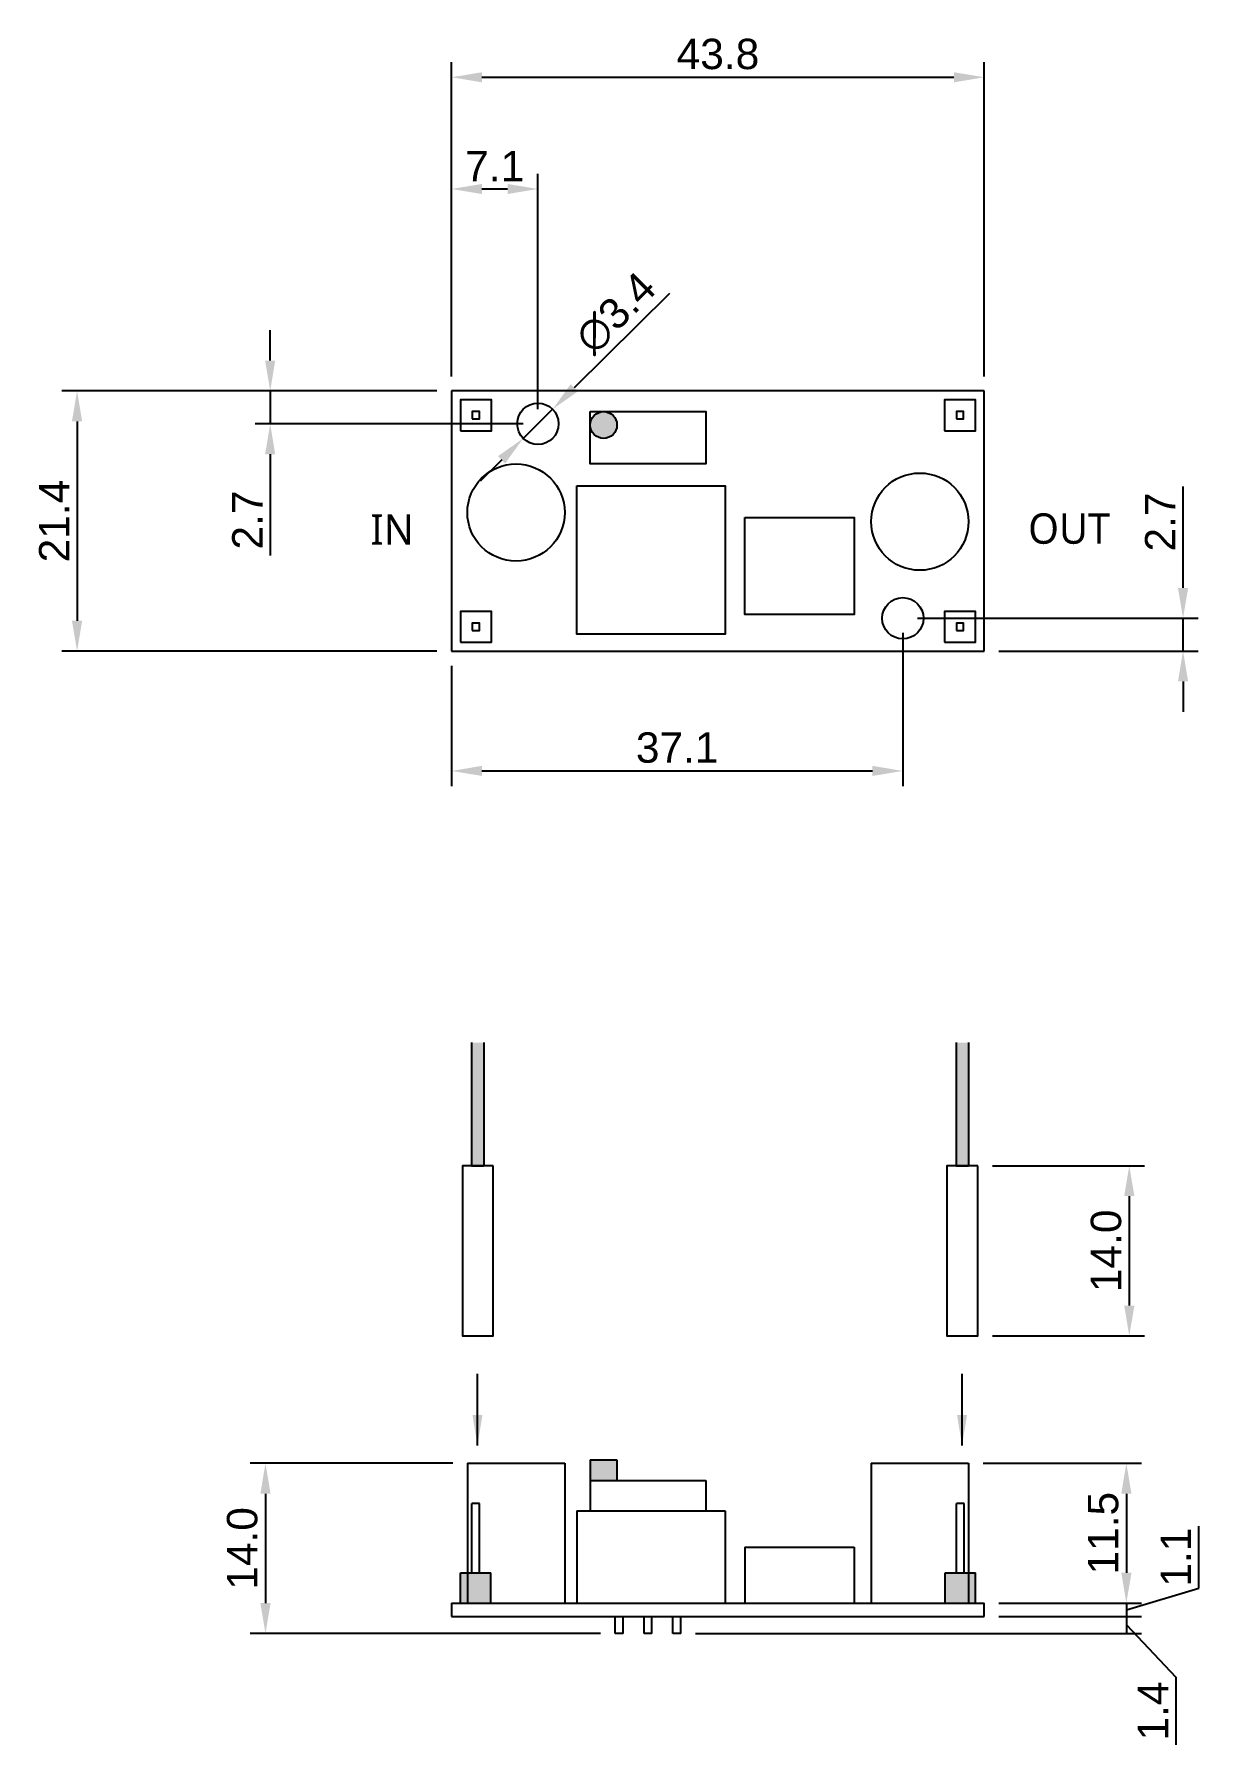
# Model space of a CAD drawing. Header units: millimetres. Extents: x 66 to 161, y 10 to 151.
import ezdxf

# ---------------------------------------------------------------- set-up
doc = ezdxf.new("R2010")
doc.units = ezdxf.units.MM
for name, color, linetype in [('board', 5, 'Continuous'), ('chip', 7, 'Continuous'), ('components', 3, 'Continuous'), ('connectors', 4, 'Continuous'), ('dim', 252, 'Continuous'), ('mount_holes', 1, 'Continuous'), ('pins', 9, 'Continuous'), ('wires', 7, 'Continuous')]:
    doc.layers.add(name, color=color, linetype=linetype)
doc.styles.add('Itead', font='trebuc.ttf')
doc.styles.get("Standard").update_dxf_attribs({"font": 'arial.ttf'})
doc.dimstyles.new('ISO-25', dxfattribs={"dimtxt": 2.5, "dimasz": 2.5, "dimexe": 1.25, "dimexo": 1.2, "dimtad": 1, "dimdec": 1, "dimzin": 1, "dimdsep": 46, "dimtxsty": 'Standard', "dimcen": 2.5, "dimadec": 0, "dimazin": 0, "dimtfac": 1, "dimtdec": 1, "dimtmove": 0, "dimatfit": 3, "dimfxl": 1, "dimarcsym": 0})

# ---------------------------------------------------------------- blocks, each defined once
blk = doc.blocks.new('*D1')
at = {"layer": 'Defpoints', "color": 0}
for p in [(143.8, 147.21), (100, 121.4), (143.8, 121.4)]:
    blk.add_point(p, dxfattribs=at)
at = {"layer": 'dim', "color": 0, "lineweight": -2}
for p, q in [((100, 122.6), (100, 148.46)), ((143.8, 122.6), (143.8, 148.46)), ((102.5, 147.21), (141.3, 147.21))]:
    blk.add_line(p, q, dxfattribs=at)
at = {"layer": 'dim', "color": 0}
for points in [[(102.5, 147.62), (102.5, 146.79), (100, 147.21)], [(141.3, 147.62), (141.3, 146.79), (143.8, 147.21)]]:
    blk.add_solid(points, dxfattribs=at)
at = {"layer": 'dim', "color": 0, "insert": (121.9, 149.11), "char_height": 2.5, "attachment_point": 5}
blk.add_mtext('43.8', dxfattribs=at)
blk = doc.blocks.new('*D2')
at = {"layer": 'Defpoints', "color": 0}
for p in [(107.1, 138.02), (100, 121.4), (107.1, 118.7)]:
    blk.add_point(p, dxfattribs=at)
at = {"layer": 'dim', "color": 0, "lineweight": -2}
for p, q in [((100, 122.6), (100, 139.27)), ((102.5, 138.02), (104.6, 138.02)), ((107.1, 119.9), (107.1, 139.27))]:
    blk.add_line(p, q, dxfattribs=at)
at = {"layer": 'dim', "color": 0}
for points in [[(102.5, 138.43), (102.5, 137.6), (100, 138.02)], [(104.6, 138.43), (104.6, 137.6), (107.1, 138.02)]]:
    blk.add_solid(points, dxfattribs=at)
at = {"layer": 'dim', "color": 0, "insert": (103.55, 139.9), "char_height": 2.5, "attachment_point": 5}
blk.add_mtext('7.1', dxfattribs=at)
blk = doc.blocks.new('*D3')
at = {"layer": 'Defpoints', "color": 0}
for p in [(100, 121.4), (69.21, 100), (100, 100)]:
    blk.add_point(p, dxfattribs=at)
at = {"layer": 'dim', "color": 0, "lineweight": -2}
for p, q in [((98.8, 121.4), (67.96, 121.4)), ((69.21, 118.9), (69.21, 102.5)), ((98.8, 100), (67.96, 100))]:
    blk.add_line(p, q, dxfattribs=at)
at = {"layer": 'dim', "color": 0}
for points in [[(68.79, 118.9), (69.63, 118.9), (69.21, 121.4)], [(68.79, 102.5), (69.63, 102.5), (69.21, 100)]]:
    blk.add_solid(points, dxfattribs=at)
at = {"layer": 'dim', "color": 0, "insert": (67.33, 110.7), "char_height": 2.5, "attachment_point": 5, "rotation": 90}
blk.add_mtext('21.4', dxfattribs=at)
blk = doc.blocks.new('*D4')
at = {"layer": 'Defpoints', "color": 0}
for p in [(100, 121.4), (85.09, 118.7), (107.1, 118.7)]:
    blk.add_point(p, dxfattribs=at)
at = {"layer": 'dim', "color": 0, "lineweight": -2}
for p, q in [((85.09, 123.9), (85.09, 126.4)), ((98.8, 121.4), (83.84, 121.4)), ((85.09, 121.4), (85.09, 118.7)), ((105.9, 118.7), (83.84, 118.7)), ((85.09, 116.2), (85.09, 107.86))]:
    blk.add_line(p, q, dxfattribs=at)
at = {"layer": 'dim', "color": 0}
for points in [[(84.67, 123.9), (85.5, 123.9), (85.09, 121.4)], [(84.67, 116.2), (85.5, 116.2), (85.09, 118.7)]]:
    blk.add_solid(points, dxfattribs=at)
at = {"layer": 'dim', "color": 0, "insert": (83.21, 110.78), "char_height": 2.5, "attachment_point": 5, "rotation": 90}
blk.add_mtext('2.7', dxfattribs=at)
blk = doc.blocks.new('*D5')
at = {"layer": 'Defpoints', "color": 0}
for p in [(137.1, 102.7), (100, 100), (137.1, 90.14)]:
    blk.add_point(p, dxfattribs=at)
at = {"layer": 'dim', "color": 0, "lineweight": -2}
for p, q in [((137.1, 101.5), (137.1, 88.89)), ((100, 98.8), (100, 88.89)), ((102.5, 90.14), (134.6, 90.14))]:
    blk.add_line(p, q, dxfattribs=at)
at = {"layer": 'dim', "color": 0}
for points in [[(102.5, 90.56), (102.5, 89.73), (100, 90.14)], [(134.6, 90.56), (134.6, 89.73), (137.1, 90.14)]]:
    blk.add_solid(points, dxfattribs=at)
at = {"layer": 'dim', "color": 0, "insert": (118.55, 92.05), "char_height": 2.5, "attachment_point": 5}
blk.add_mtext('37.1', dxfattribs=at)
blk = doc.blocks.new('*D6')
at = {"layer": 'Defpoints', "color": 0}
for p in [(137.1, 102.7), (160.14, 102.7), (143.8, 100)]:
    blk.add_point(p, dxfattribs=at)
at = {"layer": 'dim', "color": 0, "lineweight": -2}
for p, q in [((160.14, 105.2), (160.14, 113.54)), ((138.3, 102.7), (161.39, 102.7)), ((160.14, 100), (160.14, 102.7)), ((145, 100), (161.39, 100)), ((160.14, 97.5), (160.14, 95))]:
    blk.add_line(p, q, dxfattribs=at)
at = {"layer": 'dim', "color": 0}
for points in [[(159.72, 105.2), (160.56, 105.2), (160.14, 102.7)], [(159.72, 97.5), (160.56, 97.5), (160.14, 100)]]:
    blk.add_solid(points, dxfattribs=at)
at = {"layer": 'dim', "color": 0, "insert": (158.26, 110.62), "char_height": 2.5, "attachment_point": 5, "rotation": 90}
blk.add_mtext('2.7', dxfattribs=at)
blk = doc.blocks.new('*D7')
at = {"layer": 'Defpoints', "color": 0}
for p in [(108.31, 119.9), (105.89, 117.5)]:
    blk.add_point(p, dxfattribs=at)
at = {"layer": 'dim', "color": 0, "lineweight": -2}
for p, q in [((117.91, 129.41), (110.08, 121.66)), ((105.89, 117.5), (108.31, 119.9)), ((104.12, 115.74), (102.34, 113.98))]:
    blk.add_line(p, q, dxfattribs=at)
at = {"layer": 'dim', "color": 0}
for points in [[(109.79, 121.95), (110.38, 121.36), (108.31, 119.9)], [(103.82, 116.04), (104.41, 115.45), (105.89, 117.5)]]:
    blk.add_solid(points, dxfattribs=at)
at = {"layer": 'dim', "color": 0, "insert": (113.5, 127.81), "char_height": 2.5, "attachment_point": 5, "rotation": 44.7326}
blk.add_mtext('∅3.4', dxfattribs=at)
blk = doc.blocks.new('*D8')
at = {"layer": 'Defpoints', "color": 0}
for p in [(101.3, 33.18), (84.7, 19.18), (113.45, 19.18)]:
    blk.add_point(p, dxfattribs=at)
at = {"layer": 'dim', "color": 0, "lineweight": -2}
for p, q in [((100.1, 33.18), (83.45, 33.18)), ((84.7, 30.68), (84.7, 21.68)), ((112.25, 19.18), (83.45, 19.18))]:
    blk.add_line(p, q, dxfattribs=at)
at = {"layer": 'dim', "color": 0}
for points in [[(84.28, 30.68), (85.12, 30.68), (84.7, 33.18)], [(84.28, 21.68), (85.12, 21.68), (84.7, 19.18)]]:
    blk.add_solid(points, dxfattribs=at)
at = {"layer": 'dim', "color": 0, "insert": (82.8, 26.18), "char_height": 2.5, "attachment_point": 5, "rotation": 90}
blk.add_mtext('14.0', dxfattribs=at)
blk = doc.blocks.new('*D9')
at = {"layer": 'Defpoints', "color": 0}
for p in [(142.5, 33.18), (143.8, 21.68), (155.48, 21.68)]:
    blk.add_point(p, dxfattribs=at)
at = {"layer": 'dim', "color": 0, "lineweight": -2}
for p, q in [((143.7, 33.18), (156.73, 33.18)), ((155.48, 30.68), (155.48, 24.18)), ((145, 21.68), (156.73, 21.68))]:
    blk.add_line(p, q, dxfattribs=at)
at = {"layer": 'dim', "color": 0}
for points in [[(155.06, 30.68), (155.9, 30.68), (155.48, 33.18)], [(155.06, 24.18), (155.9, 24.18), (155.48, 21.68)]]:
    blk.add_solid(points, dxfattribs=at)
at = {"layer": 'dim', "color": 0, "insert": (153.58, 27.43), "char_height": 2.5, "attachment_point": 5, "rotation": 90}
blk.add_mtext('11.5', dxfattribs=at)
blk = doc.blocks.new('*D10')
at = {"layer": 'Defpoints', "color": 0}
for p in [(143.8, 21.68), (143.8, 20.58), (155.48, 20.58)]:
    blk.add_point(p, dxfattribs=at)
at = {"layer": 'dim', "color": 0, "lineweight": -2}
for p, q in [((161.43, 22.91), (161.43, 28)), ((155.48, 21.13), (161.43, 22.91)), ((145, 21.68), (156.73, 21.68)), ((155.48, 21.68), (155.48, 20.58)), ((155.48, 21.68), (155.48, 20.58)), ((145, 20.58), (156.73, 20.58))]:
    blk.add_line(p, q, dxfattribs=at)
at = {"layer": 'dim', "color": 0, "insert": (159.55, 25.46), "char_height": 2.5, "attachment_point": 5, "rotation": 90}
blk.add_mtext('1.1', dxfattribs=at)
blk = doc.blocks.new('*D11')
at = {"layer": 'Defpoints', "color": 0}
for p in [(143.8, 20.58), (118.85, 19.18), (155.48, 19.18)]:
    blk.add_point(p, dxfattribs=at)
at = {"layer": 'dim', "color": 0, "lineweight": -2}
for p, q in [((145, 20.58), (156.73, 20.58)), ((155.48, 20.58), (155.48, 19.18)), ((155.48, 20.58), (155.48, 19.18)), ((155.48, 19.88), (159.55, 15.58)), ((120.05, 19.18), (156.73, 19.18)), ((159.55, 15.58), (159.55, 10.03))]:
    blk.add_line(p, q, dxfattribs=at)
at = {"layer": 'dim', "color": 0, "insert": (157.67, 12.8), "char_height": 2.5, "attachment_point": 5, "rotation": 90}
blk.add_mtext('1.4', dxfattribs=at)
blk = doc.blocks.new('*D12')
at = {"layer": 'Defpoints', "color": 0}
for p in [(143.27, 57.66), (143.27, 43.66), (155.72, 43.66)]:
    blk.add_point(p, dxfattribs=at)
at = {"layer": 'dim', "color": 0, "lineweight": -2}
for p, q in [((144.47, 57.66), (156.97, 57.66)), ((155.72, 55.16), (155.72, 46.16)), ((144.47, 43.66), (156.97, 43.66))]:
    blk.add_line(p, q, dxfattribs=at)
at = {"layer": 'dim', "color": 0}
for points in [[(155.3, 55.16), (156.14, 55.16), (155.72, 57.66)], [(155.3, 46.16), (156.14, 46.16), (155.72, 43.66)]]:
    blk.add_solid(points, dxfattribs=at)
at = {"layer": 'dim', "color": 0, "insert": (153.82, 50.66), "char_height": 2.5, "attachment_point": 5, "rotation": 90}
blk.add_mtext('14.0', dxfattribs=at)

msp = doc.modelspace()

# ---------------------------------------------------------------- hatches: boundary and pattern name
at = {"layer": 'components'}
for points in [[(113.6, 118.6, 1), (111.4, 118.6, 1)], [(111.4, 33.48), (111.4, 31.78), (113.6, 31.78), (113.6, 33.48)]]:
    msp.add_hatch(color=256, dxfattribs=at).paths.add_polyline_path(points)
at = {"layer": 'pins'}
for points in [[(103.23, 21.68), (100.73, 21.68), (100.73, 24.18), (103.23, 24.18)], [(143.07, 21.68), (140.57, 21.68), (140.57, 24.18), (143.07, 24.18)]]:
    msp.add_hatch(color=256, dxfattribs=at).paths.add_polyline_path(points)
at = {"layer": 'wires'}
for points in [[(102.65, 67.79), (101.65, 67.79), (101.65, 57.66), (102.65, 57.66)], [(142.49, 67.79), (141.49, 67.79), (141.49, 57.66), (142.49, 57.66)]]:
    msp.add_hatch(color=7, dxfattribs=at).paths.add_polyline_path(points)

# ---------------------------------------------------------------- linework, layer by layer
at = {"layer": 'board'}
for p, q in [((143.8, 121.4), (100, 121.4)), ((100, 121.4), (100, 100)), ((143.8, 100), (143.8, 121.4)), ((100, 100), (143.8, 100)), ((100, 21.68), (143.8, 21.68)), ((100, 21.68), (100, 20.58)), ((143.8, 20.58), (143.8, 21.68)), ((100, 20.58), (143.8, 20.58))]:
    msp.add_line(p, q, dxfattribs=at)
at = {"layer": 'chip'}
for p, q in [((124.1, 26.28), (124.1, 21.68)), ((124.1, 26.28), (133.1, 26.28)), ((133.1, 26.28), (133.1, 21.68))]:
    msp.add_line(p, q, dxfattribs=at)
msp.add_lwpolyline([(124.1, 111), (133.1, 111), (133.1, 103), (124.1, 103)], close=True, dxfattribs=at)
at = {"layer": 'components'}
for p, q in [((101.3, 33.18), (101.3, 21.68)), ((101.3, 33.18), (109.3, 33.18)), ((109.3, 33.18), (109.3, 21.68)), ((111.4, 33.48), (111.4, 31.78)), ((111.4, 33.48), (113.6, 33.48)), ((113.6, 33.48), (113.6, 31.78)), ((134.5, 33.18), (134.5, 21.68)), ((134.5, 33.18), (142.5, 33.18)), ((142.5, 33.18), (142.5, 21.68)), ((111.4, 31.78), (111.4, 29.28)), ((111.4, 31.78), (120.9, 31.78)), ((120.9, 31.78), (120.9, 29.28)), ((110.3, 29.28), (110.3, 21.68)), ((110.3, 29.28), (122.5, 29.28)), ((122.5, 29.28), (122.5, 21.68))]:
    msp.add_line(p, q, dxfattribs=at)
for points in [[(111.4, 119.7), (120.9, 119.7), (120.9, 115.4), (111.4, 115.4)], [(110.3, 113.6), (122.5, 113.6), (122.5, 101.4), (110.3, 101.4)]]:
    msp.add_lwpolyline(points, close=True, dxfattribs=at)
for centre, radius in [((112.5, 118.6), 1.1), ((105.3, 111.4), 4), ((138.5, 110.65), 4)]:
    msp.add_circle(centre, radius, dxfattribs=at)
at = {"layer": 'connectors'}
for points in [[(103.43, 57.66), (100.89, 57.66), (100.89, 43.66), (103.43, 43.66)], [(143.27, 57.66), (140.73, 57.66), (140.73, 43.66), (143.27, 43.66)]]:
    msp.add_lwpolyline(points, close=True, dxfattribs=at)
at = {"layer": 'mount_holes'}
for centre in [(107.1, 118.7), (137.1, 102.7)]:
    msp.add_circle(centre, 1.7, dxfattribs=at)
at = {"layer": 'pins'}
for p, q in [((101.66, 24.18), (101.66, 29.88)), ((102.31, 29.88), (101.66, 29.88)), ((102.31, 24.18), (102.31, 29.88)), ((141.5, 24.18), (141.5, 29.88)), ((142.15, 29.88), (141.5, 29.88)), ((142.15, 24.18), (142.15, 29.88)), ((100.73, 21.68), (100.73, 24.18)), ((100.73, 24.18), (103.23, 24.18)), ((103.23, 21.68), (103.23, 24.18)), ((140.57, 21.68), (140.57, 24.18)), ((140.57, 24.18), (143.07, 24.18)), ((143.07, 21.68), (143.07, 24.18)), ((113.45, 19.18), (113.45, 20.58)), ((114.1, 19.18), (114.1, 20.58)), ((115.83, 19.18), (115.83, 20.58)), ((116.47, 19.18), (116.47, 20.58)), ((118.2, 19.18), (118.2, 20.58)), ((118.85, 19.18), (118.85, 20.58)), ((114.1, 19.18), (113.45, 19.18)), ((116.47, 19.18), (115.83, 19.18)), ((118.85, 19.18), (118.2, 19.18))]:
    msp.add_line(p, q, dxfattribs=at)
for points in [[(100.73, 118.13), (103.27, 118.13), (103.27, 120.67), (100.73, 120.67)], [(101.7, 119.1), (102.3, 119.1), (102.3, 119.7), (101.7, 119.7)], [(140.53, 118.13), (143.07, 118.13), (143.07, 120.67), (140.53, 120.67)], [(141.5, 119.1), (142.1, 119.1), (142.1, 119.7), (141.5, 119.7)], [(100.73, 100.73), (103.27, 100.73), (103.27, 103.27), (100.73, 103.27)], [(140.53, 100.73), (143.07, 100.73), (143.07, 103.27), (140.53, 103.27)], [(101.7, 101.7), (102.3, 101.7), (102.3, 102.3), (101.7, 102.3)], [(141.5, 101.7), (142.1, 101.7), (142.1, 102.3), (141.5, 102.3)]]:
    msp.add_lwpolyline(points, close=True, dxfattribs=at)
at = {"layer": 'wires', "color": 7}
for p, q in [((101.65, 67.79), (101.65, 57.66)), ((102.65, 67.79), (102.65, 57.66)), ((141.49, 67.79), (141.49, 57.66)), ((142.49, 67.79), (142.49, 57.66))]:
    msp.add_line(p, q, dxfattribs=at)
at = {"layer": 'wires', "color": 5}
for p, q in [((101.65, 57.66), (102.65, 57.66)), ((141.49, 57.66), (142.49, 57.66))]:
    msp.add_line(p, q, dxfattribs=at)

# ---------------------------------------------------------------- texts
at = {"layer": 'board', "color": 7, "style": 'Itead'}
for s, p in [('IN', (93.32, 108.75)), ('OUT', (147.4, 108.83))]:
    msp.add_text(s, height=2.5, dxfattribs=at).set_placement(p)

# ---------------------------------------------------------------- dimensions: what is measured, and where the dimension line sits
at = {"layer": 'dim'}
for base, p1, p2, picture, middle in [((143.8, 147.21), (100, 121.4), (143.8, 121.4), '*D1', (121.9, 149.11)), ((107.1, 138.02), (100, 121.4), (107.1, 118.7), '*D2', (103.55, 139.9)), ((137.1, 90.14), (100, 100), (137.1, 102.7), '*D5', (118.55, 92.05))]:
    dim = msp.add_linear_dim(base=base, p1=p1, p2=p2, dimstyle='ISO-25', dxfattribs=at)
    dim.commit()
    dim.dimension.update_dxf_attribs({"geometry": picture, "text_midpoint": middle})
dim = msp.add_diameter_dim_2p(p1=(105.89, 117.5), p2=(108.31, 119.9), dimstyle='ISO-25', dxfattribs=at)
dim.commit()
dim.dimension.update_dxf_attribs({"geometry": '*D7', "text_midpoint": (113.5, 127.81)})
for base, p1, p2, picture, middle in [((85.09, 118.7), (100, 121.4), (107.1, 118.7), '*D4', (83.21, 110.78)), ((69.21, 100), (100, 121.4), (100, 100), '*D3', (67.33, 110.7)), ((160.14, 102.7), (143.8, 100), (137.1, 102.7), '*D6', (158.26, 110.62)), ((155.72, 43.66), (143.27, 57.66), (143.27, 43.66), '*D12', (153.82, 50.66)), ((84.7, 19.18), (101.3, 33.18), (113.45, 19.18), '*D8', (82.8, 26.18)), ((155.48, 21.68), (142.5, 33.18), (143.8, 21.68), '*D9', (153.58, 27.43))]:
    dim = msp.add_linear_dim(base=base, p1=p1, p2=p2, angle=90, dimstyle='ISO-25', dxfattribs=at)
    dim.commit()
    dim.dimension.update_dxf_attribs({"geometry": picture, "text_midpoint": middle})
dim = msp.add_linear_dim(base=(155.48, 20.58), p1=(143.8, 21.68), p2=(143.8, 20.58), angle=90, dimstyle='ISO-25', override={"dimtmove": 1}, dxfattribs=at)
dim.commit()
dim.dimension.update_dxf_attribs({"geometry": '*D10', "text_midpoint": (159.55, 23.54)})
dim = msp.add_linear_dim(base=(155.48, 19.18), p1=(143.8, 20.58), p2=(118.85, 19.18), angle=90, dimstyle='ISO-25', override={"dimtmove": 1}, dxfattribs=at)
dim.commit()
dim.dimension.update_dxf_attribs({"geometry": '*D11', "text_midpoint": (159.55, 14.96), "dimtype": 160})

# ---------------------------------------------------------------- leaders
for points in [[(102.13, 34.65), (102.13, 40.54)], [(141.97, 34.65), (141.97, 40.54)]]:
    msp.add_leader(points, dimstyle='ISO-25', dxfattribs=at)

doc.saveas('drawing.dxf')
